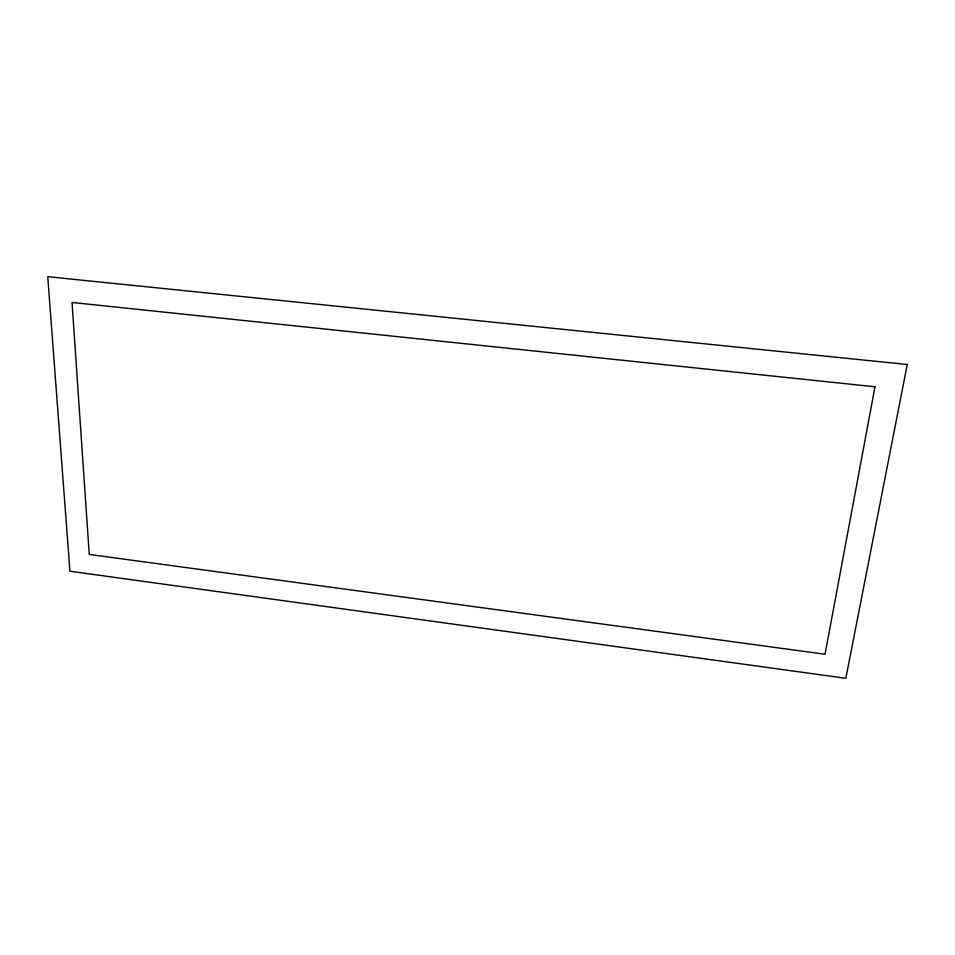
<?xml version="1.0" encoding="UTF-8"?>
<svg xmlns="http://www.w3.org/2000/svg" width="955" height="955" viewBox="0 0 955 955"><rect width="100%" height="100%" fill="white"/><g stroke="black" fill="none" stroke-linecap="round" stroke-linejoin="round"><path stroke-width="1.43" d="M874.995 386.787L825.036 654.235L89.257 554.437L72.031 302.46L874.995 386.787M907.25 364.5L845.832 678.313L69.93 571.221L47.75 276.687L907.25 364.5"/></g></svg>
